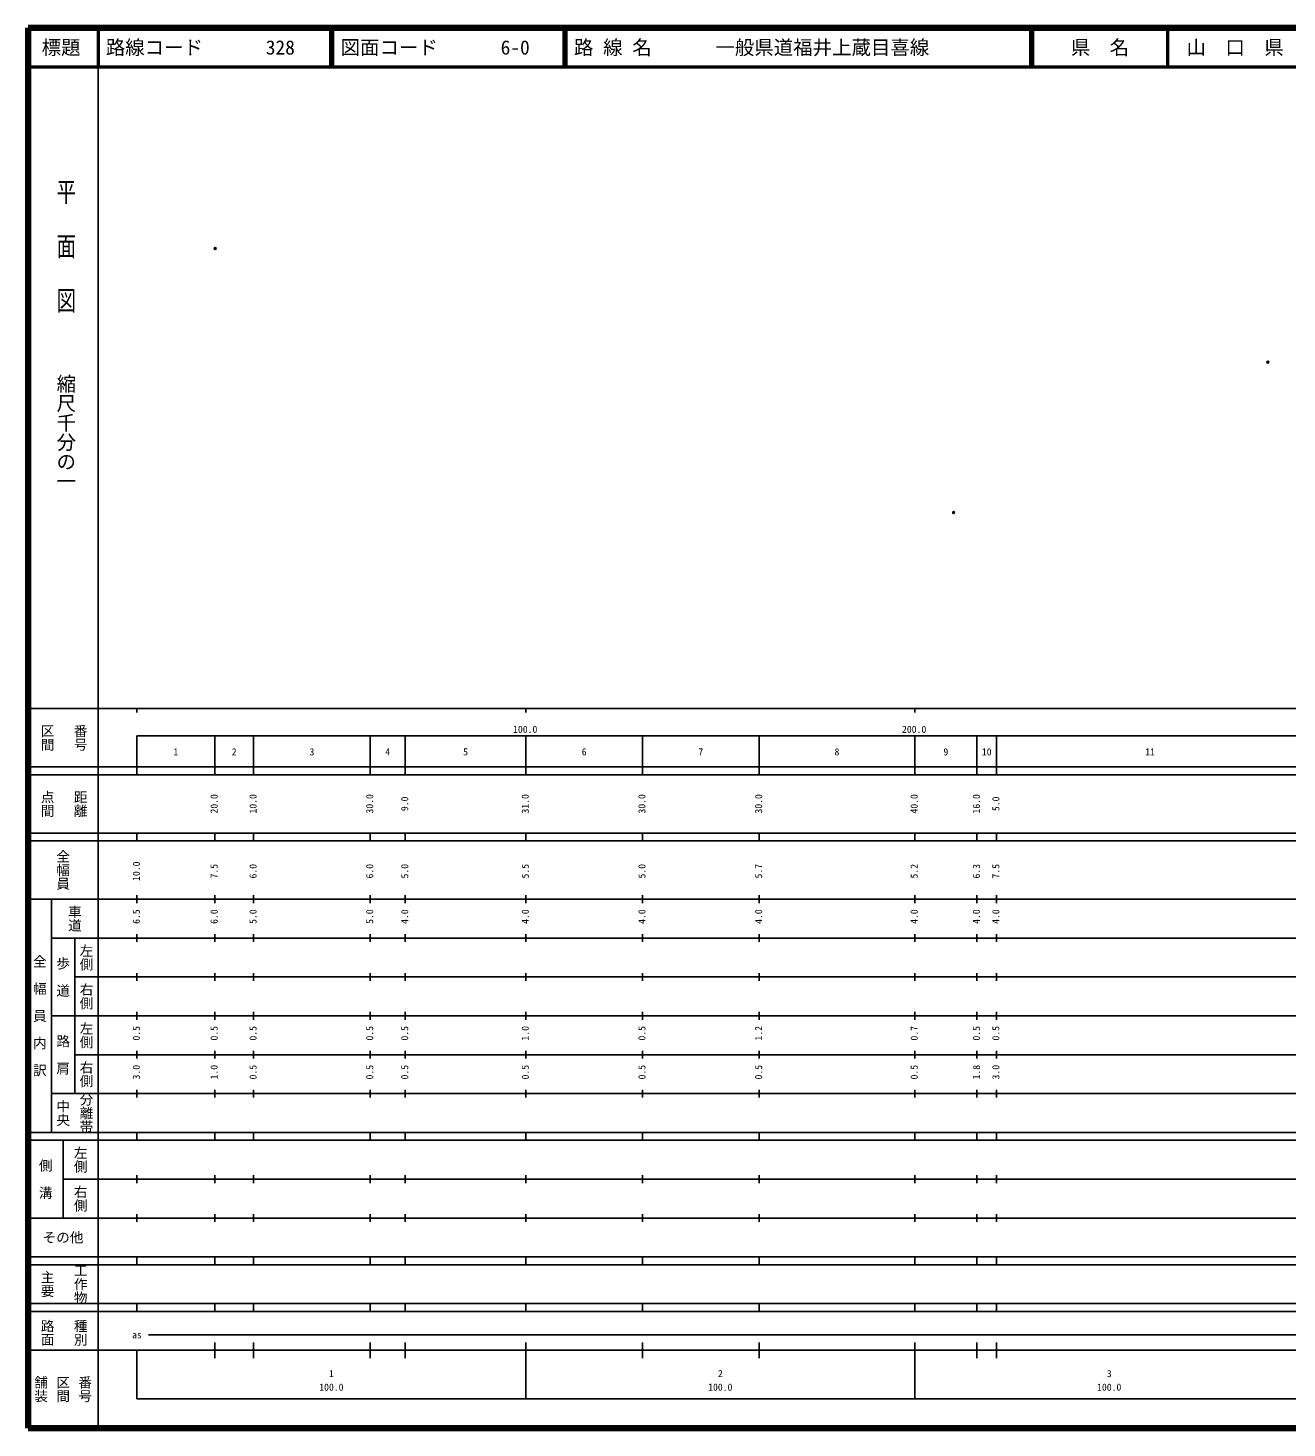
# Model space of a CAD drawing. Units: millimetres on the paper. Extents: x 40 to 680, y 20 to 380.
# Drawn here: x 40 to 363.7, y 20 to 380 of the extents above; entities that cross this region are included whole.
import ezdxf
from ezdxf.enums import TextEntityAlignment as Align

# ---------------------------------------------------------------- set-up
doc = ezdxf.new("R2010")
doc.units = ezdxf.units.MM
doc.header["$PDMODE"] = 32
doc.header["$PDSIZE"] = 0.5
doc.layers.add('M-OTRS', color=6, linetype='Continuous')
doc.layers.add('M-TTL-TXT', color=7, linetype='Continuous')
for name, color, linetype, lineweight in [('M-TTL', 2, 'Continuous', 140), ('M-TTL-BAND', 7, 'Continuous', 25), ('M-TTL-LINE', 7, 'Continuous', 50)]:
    doc.layers.add(name, color=color, linetype=linetype, lineweight=lineweight)
doc.styles.add('@ＭＳ ゴシック', font='')
doc.styles.add('ＭＳ ゴシック', font='')
doc.styles.get('@ＭＳ ゴシック').set_extended_font_data('@MS Gothic')
doc.styles.get('ＭＳ ゴシック').set_extended_font_data('MS Gothic')

msp = doc.modelspace()

# ---------------------------------------------------------------- linework, layer by layer
at = {"layer": 'M-OTRS'}
for p in [(88.157, 323.298), (358.803, 294.044), (277.999, 255.406)]:
    msp.add_point(p, dxfattribs=at)
at = {"layer": 'M-TTL'}
for p, q in [((40, 380), (40, 20)), ((680, 380), (40, 380)), ((40, 20), (680, 20))]:
    msp.add_line(p, q, dxfattribs=at)
at = {"layer": 'M-TTL-BAND'}
for p, q in [((58, 370), (58, 20)), ((40, 205), (579, 205)), ((68, 205), (68, 204)), ((168, 205), (168, 204)), ((268, 205), (268, 204)), ((68, 198), (579, 198)), ((68, 198), (68, 188)), ((88, 188), (88, 198)), ((98, 188), (98, 198)), ((128, 188), (128, 198)), ((137, 188), (137, 198)), ((168, 188), (168, 198)), ((198, 188), (198, 198)), ((228, 188), (228, 198)), ((268, 188), (268, 198)), ((284, 188), (284, 198)), ((289, 188), (289, 198)), ((40, 190), (579, 190)), ((40, 188), (579, 188)), ((40, 173), (579, 173)), ((68, 171), (68, 173)), ((88, 171), (88, 173)), ((98, 171), (98, 173)), ((128, 171), (128, 173)), ((137, 171), (137, 173)), ((168, 171), (168, 173)), ((198, 171), (198, 173)), ((228, 171), (228, 173)), ((268, 171), (268, 173)), ((284, 171), (284, 173)), ((289, 171), (289, 173)), ((40, 171), (579, 171)), ((40, 156), (579, 156)), ((46, 96), (46, 156)), ((68, 155), (68, 157)), ((88, 155), (88, 157)), ((98, 155), (98, 157)), ((128, 155), (128, 157)), ((137, 155), (137, 157)), ((168, 155), (168, 157)), ((198, 155), (198, 157)), ((228, 155), (228, 157)), ((268, 155), (268, 157)), ((284, 155), (284, 157)), ((289, 155), (289, 157)), ((46, 146), (579, 146)), ((52, 146), (52, 106)), ((68, 145), (68, 147)), ((88, 145), (88, 147)), ((98, 145), (98, 147)), ((128, 145), (128, 147)), ((137, 145), (137, 147)), ((168, 145), (168, 147)), ((198, 145), (198, 147)), ((228, 145), (228, 147)), ((268, 145), (268, 147)), ((284, 145), (284, 147)), ((289, 145), (289, 147)), ((68, 135), (68, 137)), ((88, 135), (88, 137)), ((98, 135), (98, 137)), ((128, 135), (128, 137)), ((137, 135), (137, 137)), ((168, 135), (168, 137)), ((198, 135), (198, 137)), ((228, 135), (228, 137)), ((268, 135), (268, 137)), ((284, 135), (284, 137)), ((289, 135), (289, 137)), ((52, 136), (579, 136)), ((46, 126), (579, 126)), ((68, 125), (68, 127)), ((88, 125), (88, 127)), ((98, 125), (98, 127)), ((128, 125), (128, 127)), ((137, 125), (137, 127)), ((168, 125), (168, 127)), ((198, 125), (198, 127)), ((228, 125), (228, 127)), ((268, 125), (268, 127)), ((284, 125), (284, 127)), ((289, 125), (289, 127)), ((52, 116), (579, 116)), ((68, 115), (68, 117)), ((88, 115), (88, 117)), ((98, 115), (98, 117)), ((128, 115), (128, 117)), ((137, 115), (137, 117)), ((168, 115), (168, 117)), ((198, 115), (198, 117)), ((228, 115), (228, 117)), ((268, 115), (268, 117)), ((284, 115), (284, 117)), ((289, 115), (289, 117)), ((46, 106), (579, 106)), ((68, 105), (68, 107)), ((88, 105), (88, 107)), ((98, 105), (98, 107)), ((128, 105), (128, 107)), ((137, 105), (137, 107)), ((168, 105), (168, 107)), ((198, 105), (198, 107)), ((228, 105), (228, 107)), ((268, 105), (268, 107)), ((284, 105), (284, 107)), ((289, 105), (289, 107)), ((40, 96), (579, 96)), ((40, 94), (579, 94)), ((49, 94), (49, 74)), ((68, 94), (68, 96)), ((88, 94), (88, 96)), ((98, 94), (98, 96)), ((128, 94), (128, 96)), ((137, 94), (137, 96)), ((168, 94), (168, 96)), ((198, 94), (198, 96)), ((228, 94), (228, 96)), ((268, 94), (268, 96)), ((284, 94), (284, 96)), ((289, 94), (289, 96)), ((49, 84), (579, 84)), ((68, 83), (68, 85)), ((88, 83), (88, 85)), ((98, 83), (98, 85)), ((128, 83), (128, 85)), ((137, 83), (137, 85)), ((168, 83), (168, 85)), ((198, 83), (198, 85)), ((228, 83), (228, 85)), ((268, 83), (268, 85)), ((284, 83), (284, 85)), ((289, 83), (289, 85)), ((40, 74), (579, 74)), ((68, 73), (68, 75)), ((88, 73), (88, 75)), ((98, 73), (98, 75)), ((128, 73), (128, 75)), ((137, 73), (137, 75)), ((168, 73), (168, 75)), ((198, 73), (198, 75)), ((228, 73), (228, 75)), ((268, 73), (268, 75)), ((284, 73), (284, 75)), ((289, 73), (289, 75)), ((40, 64), (579, 64)), ((40, 62), (579, 62)), ((68, 62), (68, 64)), ((88, 62), (88, 64)), ((98, 62), (98, 64)), ((128, 62), (128, 64)), ((137, 62), (137, 64)), ((168, 62), (168, 64)), ((198, 62), (198, 64)), ((228, 62), (228, 64)), ((268, 62), (268, 64)), ((284, 62), (284, 64)), ((289, 62), (289, 64)), ((40, 52), (579, 52)), ((68, 50), (68, 52)), ((88, 50), (88, 52)), ((98, 50), (98, 52)), ((128, 50), (128, 52)), ((137, 50), (137, 52)), ((168, 50), (168, 52)), ((198, 50), (198, 52)), ((228, 50), (228, 52)), ((268, 50), (268, 52)), ((284, 50), (284, 52)), ((289, 50), (289, 52)), ((40, 50), (579, 50)), ((71, 44), (565, 44)), ((40, 40), (579, 40)), ((68, 40), (68, 27.5)), ((88, 38), (88, 42)), ((98, 38), (98, 42)), ((128, 38), (128, 42)), ((137, 38), (137, 42)), ((168, 27.5), (168, 42)), ((198, 38), (198, 42)), ((228, 38), (228, 42)), ((268, 27.5), (268, 42)), ((284, 38), (284, 42)), ((289, 38), (289, 42)), ((68, 27.5), (579, 27.5))]:
    msp.add_line(p, q, dxfattribs=at)
at = {"layer": 'M-TTL-LINE'}
for p, q in [((58, 380), (58, 370)), ((117.75, 380), (117.75, 370)), ((118.25, 380), (118.25, 370)), ((177.75, 380), (177.75, 370)), ((178.25, 380), (178.25, 370)), ((297.75, 380), (297.75, 370)), ((298.25, 380), (298.25, 370)), ((333, 380), (333, 370)), ((40, 370), (680, 370))]:
    msp.add_line(p, q, dxfattribs=at)

# ---------------------------------------------------------------- texts
at = {"layer": 'M-TTL-BAND', "style": '@ＭＳ ゴシック', "width": 1.4}
msp.add_text('平  面  図', height=3.666, rotation=270, dxfattribs=at).set_placement((49.777, 306.475), align=Align.MIDDLE_RIGHT)
at = {"layer": 'M-TTL-BAND', "style": '@ＭＳ ゴシック'}
msp.add_text('縮尺千分の一', height=3.666, rotation=270, dxfattribs=at).set_placement((49.777, 261.03), align=Align.MIDDLE_RIGHT)
for s, p in [('区間', (45, 197.5)), ('番号', (53.5, 197.5)), ('点間', (45, 180.5)), ('距離', (53.5, 180.5)), ('全幅員', (49, 163.5)), ('車道', (52, 151)), ('左側', (55, 141)), ('全\u3000幅\u3000員\u3000内\u3000訳', (43, 126)), ('歩\u3000道', (49, 136)), ('右側', (55, 131)), ('左側', (55, 121)), ('路\u3000肩', (49, 116)), ('右側', (55, 111)), ('分離帯', (55, 101)), ('中央', (49, 101)), ('左側', (53.5, 89)), ('側\u3000溝', (44.5, 84)), ('右側', (53.5, 79)), ('工作物', (53.5, 57)), ('主要', (45, 57)), ('路面', (45, 44.5)), ('種別', (53.5, 44.5)), ('舗装', (43.333, 30)), ('区間', (49, 30)), ('番号', (54.667, 30))]:
    msp.add_text(s, height=2.566, rotation=270, dxfattribs=at).set_placement(p, align=Align.MIDDLE_CENTER)
at = {"layer": 'M-TTL-BAND', "style": 'ＭＳ ゴシック'}
for s, p in [('100.0', (167.844, 198.195)), ('200.0', (267.844, 198.195)), ('1', (78, 192.405)), ('2', (93, 192.405)), ('3', (113, 192.405)), ('4', (132.5, 192.405)), ('5', (152.5, 192.405)), ('6', (183, 192.405)), ('7', (213, 192.405)), ('8', (248, 192.405)), ('9', (276, 192.405)), ('10', (286.5, 192.405)), ('11', (328.5, 192.405)), ('as', (68, 42.5)), ('1', (118, 32.523)), ('2', (218, 32.523)), ('3', (318, 32.523)), ('100.0', (118, 29.033)), ('100.0', (218, 29.033)), ('100.0', (318, 29.033))]:
    msp.add_text(s, height=1.833, dxfattribs=at).set_placement(p, align=Align.BOTTOM_CENTER)
for s, p in [('20.0', (89.309, 180.5)), ('10.0', (99.309, 180.5)), ('30.0', (129.309, 180.5)), ('9.0', (138.309, 180.5)), ('31.0', (169.309, 180.5)), ('30.0', (199.309, 180.5)), ('30.0', (229.309, 180.5)), ('40.0', (269.309, 180.5)), ('16.0', (285.309, 180.5)), ('5.0', (290.309, 180.5)), ('10.0', (69.309, 163.174)), ('7.5', (89.309, 163.174)), ('6.0', (99.309, 163.174)), ('6.0', (129.309, 163.174)), ('5.0', (138.309, 163.174)), ('5.5', (169.309, 163.174)), ('5.0', (199.309, 163.174)), ('5.7', (229.309, 163.174)), ('5.2', (269.309, 163.174)), ('6.3', (285.309, 163.174)), ('7.5', (290.309, 163.174)), ('6.5', (69.309, 151.5)), ('6.0', (89.309, 151.5)), ('5.0', (99.309, 151.5)), ('5.0', (129.309, 151.5)), ('4.0', (138.309, 151.5)), ('4.0', (169.309, 151.5)), ('4.0', (199.309, 151.5)), ('4.0', (229.309, 151.5)), ('4.0', (269.309, 151.5)), ('4.0', (285.309, 151.5)), ('4.0', (290.309, 151.5)), ('0.5', (69.309, 121.5)), ('0.5', (89.309, 121.5)), ('0.5', (99.309, 121.5)), ('0.5', (129.309, 121.5)), ('0.5', (138.309, 121.5)), ('1.0', (169.309, 121.5)), ('0.5', (199.309, 121.5)), ('1.2', (229.309, 121.5)), ('0.7', (269.309, 121.5)), ('0.5', (285.309, 121.5)), ('0.5', (290.309, 121.5)), ('3.0', (69.309, 111.5)), ('1.0', (89.309, 111.5)), ('0.5', (99.309, 111.5)), ('0.5', (129.309, 111.5)), ('0.5', (138.309, 111.5)), ('0.5', (169.309, 111.5)), ('0.5', (199.309, 111.5)), ('0.5', (229.309, 111.5)), ('0.5', (269.309, 111.5)), ('1.8', (285.309, 111.5)), ('3.0', (290.309, 111.5))]:
    msp.add_text(s, height=1.833, rotation=90, dxfattribs=at).set_placement(p, align=Align.BOTTOM_CENTER)
msp.add_text('その他', height=2.566, dxfattribs=at).set_placement((49, 69), align=Align.MIDDLE_CENTER)
at = {"layer": 'M-TTL-TXT', "style": 'ＭＳ ゴシック'}
for s, p in [('標題', (48.5, 375)), ('県\u3000名', (315.625, 375)), ('山\u3000口\u3000県', (350.375, 375))]:
    msp.add_text(s, height=3.666, dxfattribs=at).set_placement(p, align=Align.MIDDLE_CENTER)
for s, p in [('路線コード', (60, 375)), ('328', (101.142, 375)), ('図面コード', (120.38, 375)), ('6-0', (161.521, 375)), ('路 線 名', (180.38, 375)), ('一般県道福井上蔵目喜線', (216.734, 375))]:
    msp.add_text(s, height=3.666, dxfattribs=at).set_placement(p, align=Align.MIDDLE_LEFT)

doc.saveas('drawing.dxf')
